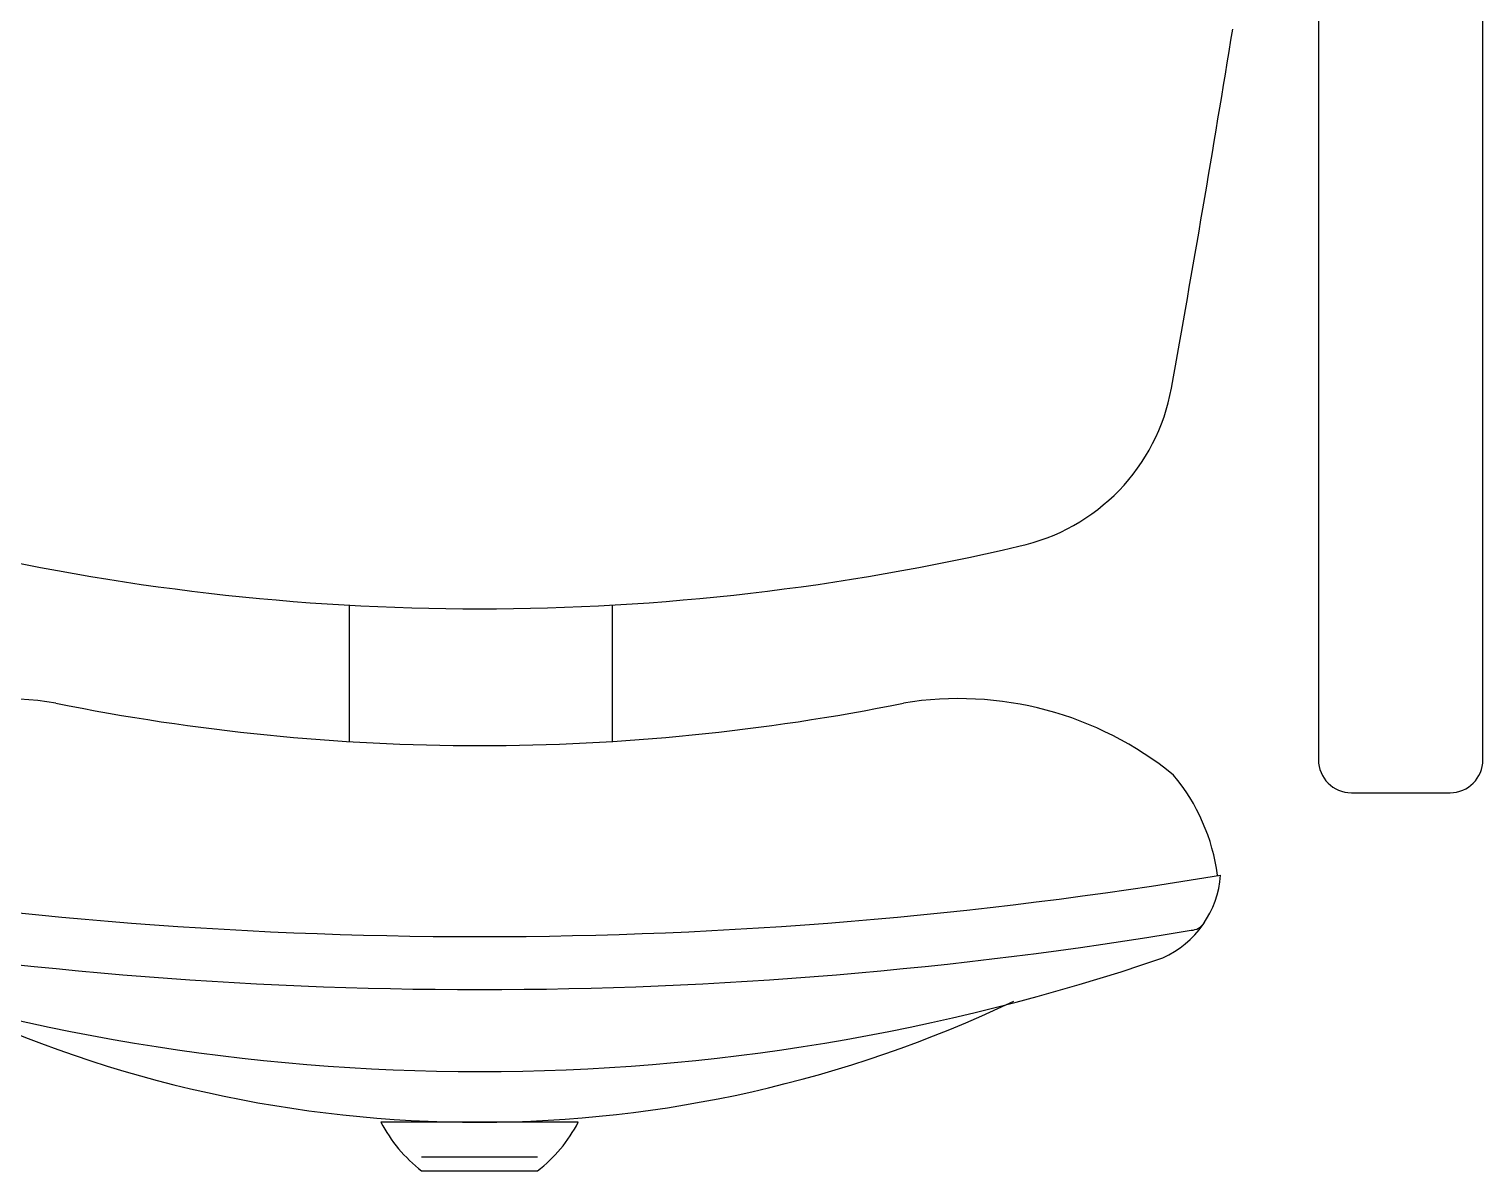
# Model space of a CAD drawing. Header units: inches. Extents: x -55 to 844, y -103 to 167.
# Drawn here: x 797.1661 to 797.6081, y 47.0557 to 47.4026 of the extents above; entities that cross this region are included whole.
import ezdxf

# ---------------------------------------------------------------- set-up
doc = ezdxf.new("R2010")
doc.units = ezdxf.units.IN
doc.header["$MEASUREMENT"] = 0

# ---------------------------------------------------------------- blocks, each defined once
blk = doc.blocks.new('kjhg')
for p, q in [((795.5501310842217, 47.21192388278873), (795.5501310842216, 46.87192388278873)), ((795.6001310842216, 46.87192388278873), (795.6001310842216, 47.21192388278873)), ((795.2555159951651, 46.87745593187861), (795.2555159951651, 46.91888943903172)), ((795.3355159951651, 46.87750337816987), (795.3355159951651, 46.918932571784)), ((795.5601310842217, 46.86192388278873), (795.5901310842216, 46.86192388278873)), ((795.3251055863768, 46.76179955687054), (795.2651055863769, 46.76179955687054)), ((795.2774991840892, 46.75123244631605), (795.3127119886644, 46.75123244631605)), ((795.2774991840892, 46.74699779812779), (795.3127119886644, 46.74699779812779))]:
    blk.add_line(p, q)
for centre, radius, start, end in [((789.4328772834568, 48.07757060872248), 6.170085236777768, 349.7991691508686, 350.8267966281589), ((795.4463806469983, 46.99548054899284), 0.06, 282.1709179359936, 349.7991691508694), ((795.2951310842216, 47.63282036299054), 0.7150291738563345, 256.7488214822297, 283.2511785177703), ((795.1495255758595, 46.78702714543967), 0.1034793906485532, 80.66259090673314, 129.1633061198178), ((795.4407365925838, 46.78702714543967), 0.1034793906485532, 50.83669388018216, 99.33740909326686), ((795.2951310842199, 47.52648455704742), 0.6502365043346451, 258.5737374379364, 281.4262625622432), ((795.5601310842217, 46.87192388278873), 0.01, 180, 270), ((795.5901310842216, 46.87192388278873), 0.01, 270, 0), ((795.4599091291145, 46.82876331721562), 0.0601198469689467, 7.72580952383634, 39.81635546941605), ((795.2951310842216, 48.18406619341609), 1.365875110706595, 260.5072247758263, 279.4927752241803), ((795.4904756824792, 46.83908497078772), 0.03, 294.1962401969517, 355.8134004140556), ((795.2951310842217, 48.11038437296266), 1.308281313233183, 260.4832136203809, 279.516786379619), ((795.511200185253, 46.82510301867872), 0.005, 272.7240499778431, 325.9941128427196), ((795.2951310842217, 47.41830946321138), 0.6411432535984717, 251.1034924206994, 288.8965075792869), ((795.2944854005835, 47.14141183372464), 0.3796128770563754, 244.7602137429078, 295.4323397488782), ((795.3046704585007, 46.78233795712361), 0.0445780774707827, 207.4341400075439, 232.4451237134724), ((795.285540714253, 46.78233795712361), 0.0445780774707827, 307.5548762865276, 332.5658599924562)]:
    blk.add_arc(centre, radius, start, end)

msp = doc.modelspace()

# ---------------------------------------------------------------- block references
msp.add_blockref('kjhg', (2.007999572534004, 0.308708690597804))

doc.saveas('drawing.dxf')
